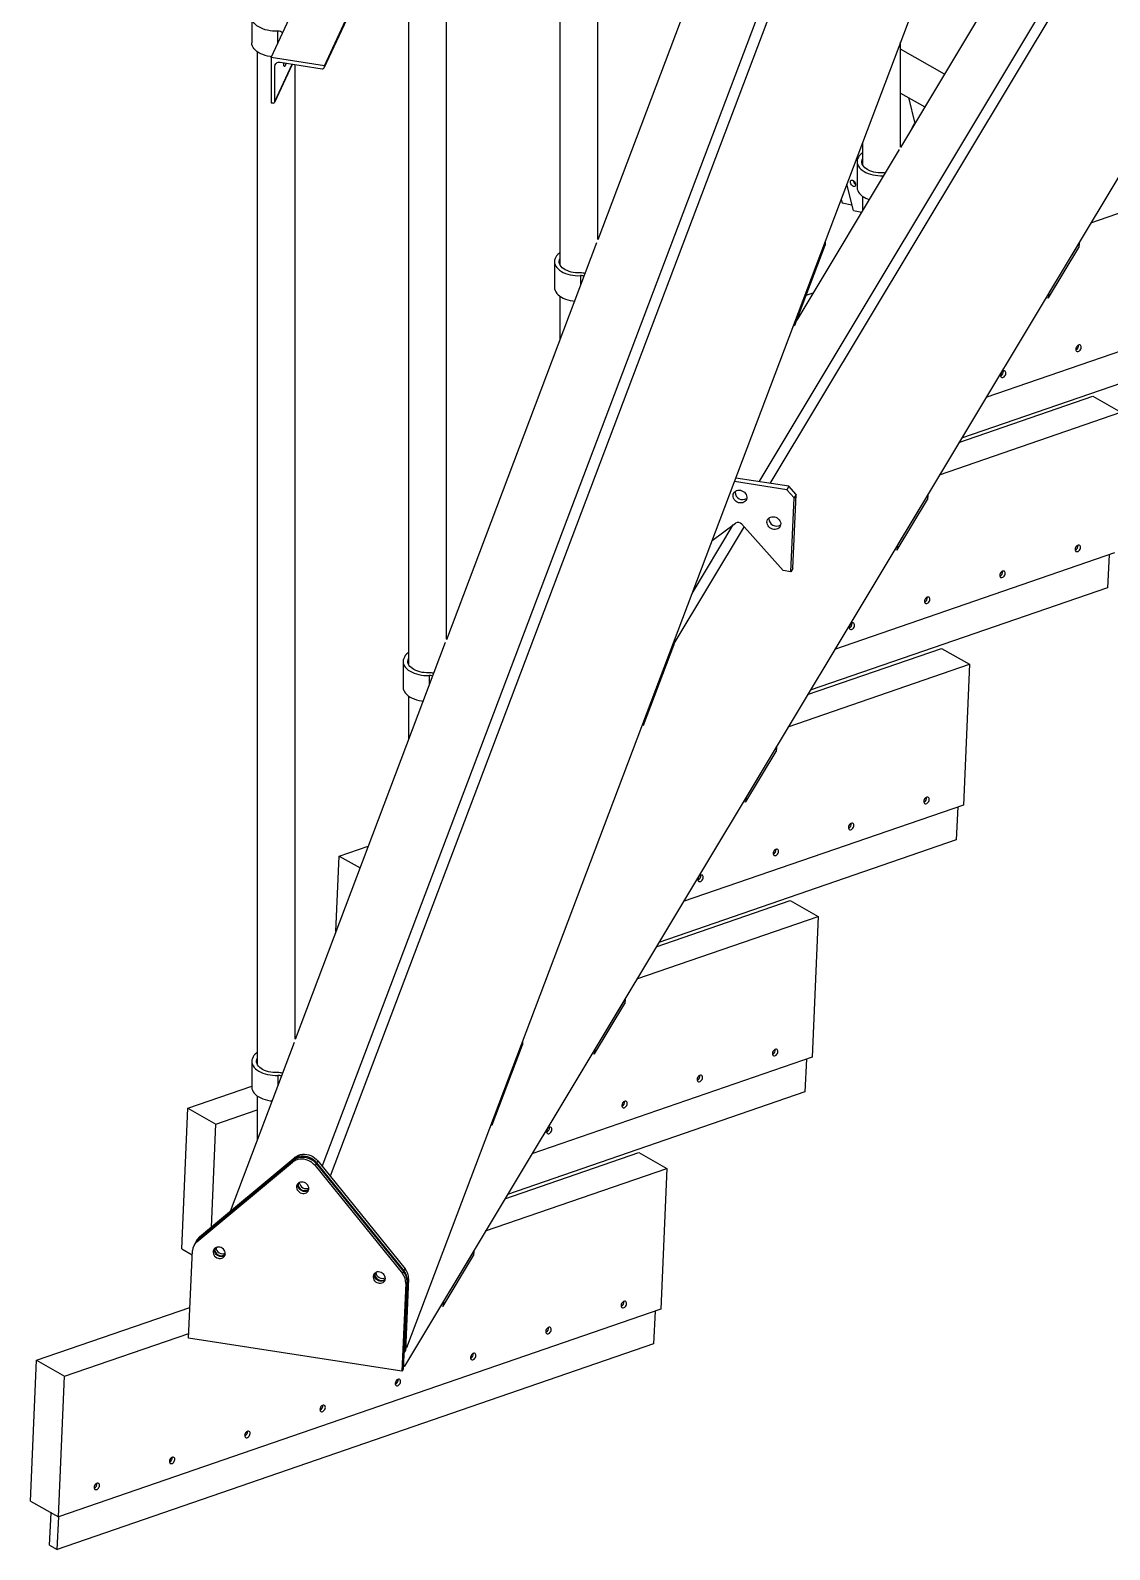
# Model space of a CAD drawing. Header units: millimetres. Extents: x 122 to 2816, y -707 to 556.
# Drawn here: x 236.9 to 282.5, y 126 to 190.2 of the extents above; entities that cross this region are included whole.
import ezdxf

# ---------------------------------------------------------------- set-up
doc = ezdxf.new("R2010")
doc.units = ezdxf.units.MM

msp = doc.modelspace()

# ---------------------------------------------------------------- linework, layer by layer
at = {"color": 7, "linetype": 'Continuous', "lineweight": 25}
for p, q in [((249.348638, 188.597731), (270.485526, 234.136462)), ((249.354525, 188.679327), (270.491413, 234.218058)), ((249.354525, 188.624891), (270.491413, 234.163622)), ((288.607258, 229.067681), (252.826064, 134.502743)), ((260.910758, 181.346349), (260.910758, 213.507938)), ((259.300758, 210.039246), (259.300758, 180.291567)), ((254.517927, 164.450949), (254.517927, 199.734795)), ((267.248143, 198.095216), (260.901684, 181.322369)), ((280.712977, 196.920845), (273.693256, 185.225518)), ((252.907927, 196.266103), (252.907927, 163.388939)), ((289.819813, 195.512165), (252.732826, 133.722753)), ((246.286763, 190.74066), (246.286763, 189.651939)), ((247.100698, 189.027958), (248.069652, 191.115537)), ((273.702329, 185.240635), (273.702329, 189.675936)), ((246.515097, 189.277924), (246.515097, 146.486406)), ((249.354525, 188.679327), (247.100698, 189.027958)), ((247.100698, 189.027958), (247.100698, 187.122696)), ((247.487068, 188.832102), (249.257932, 188.558178)), ((275.556035, 188.329034), (273.702329, 189.386995)), ((247.255798, 187.152288), (247.99875, 188.752953)), ((247.261685, 187.179448), (247.261685, 188.676439)), ((248.125097, 147.555549), (248.125097, 188.73341)), ((249.354525, 188.624891), (249.354525, 188.679327)), ((273.702329, 187.533236), (274.727278, 186.948269)), ((247.100698, 187.122696), (247.165093, 187.112735)), ((274.031098, 187.345598), (274.305137, 186.244954)), ((274.253342, 186.216982), (274.133926, 185.959704)), ((274.285374, 186.212027), (274.253342, 186.216982)), ((273.646884, 185.14826), (269.319422, 177.938418)), ((272.092329, 185.42092), (272.092329, 184.509401)), ((271.863996, 184.633779), (271.863996, 183.545058)), ((281.740772, 182.051941), (289.404337, 184.695312)), ((271.707703, 182.565047), (271.431492, 183.674415)), ((271.705025, 183.803593), (271.700203, 183.83158)), ((272.968055, 184.038647), (272.981039, 184.038917)), ((271.189229, 183.034147), (271.22519, 182.889717)), ((272.092329, 183.171043), (272.092329, 182.558267)), ((271.22519, 182.889717), (271.646603, 182.81045)), ((271.707703, 182.565047), (272.056967, 182.499352)), ((260.855313, 181.199816), (254.508853, 164.426968)), ((269.23703, 177.720667), (270.515892, 181.100528)), ((270.508509, 181.235092), (270.515892, 181.100528)), ((279.963843, 179.057931), (281.242705, 181.1886)), ((281.242705, 181.1886), (281.224291, 181.191449)), ((281.242705, 181.1886), (281.234786, 181.010153)), ((279.955924, 178.879484), (281.234786, 181.010153)), ((259.075306, 180.409553), (259.075306, 179.320832)), ((259.300758, 178.948894), (259.300758, 177.091333)), ((269.715053, 178.984016), (270.007566, 179.084912)), ((289.140366, 178.74707), (277.307335, 174.665537)), ((279.846749, 178.896371), (279.955924, 178.879484)), ((279.945429, 179.060779), (279.963843, 179.057931)), ((279.963843, 179.057931), (279.955924, 178.879484)), ((269.229647, 177.855231), (269.23703, 177.720667)), ((269.192829, 177.727505), (269.161685, 177.675617)), ((269.177985, 177.718695), (269.190036, 177.722852)), ((269.181955, 177.729187), (269.23703, 177.720667)), ((288.839692, 177.27725), (276.273297, 172.94276)), ((276.163994, 172.760654), (281.828381, 174.714454)), ((281.828381, 174.714454), (283.010029, 174.041965)), ((275.346464, 171.398594), (283.010029, 174.041965)), ((268.893316, 170.769084), (266.678068, 171.111747)), ((268.978573, 170.911128), (266.733556, 171.258396)), ((268.978573, 170.911128), (268.893316, 170.769084)), ((269.28735, 170.563912), (268.978573, 170.911128)), ((266.707665, 170.663494), (266.710959, 170.694013)), ((269.202093, 170.421867), (268.893316, 170.769084)), ((269.063508, 167.29904), (269.202093, 170.421867)), ((269.148765, 167.441085), (269.28735, 170.563912)), ((269.28735, 170.563912), (269.202093, 170.421867)), ((273.561616, 168.226137), (274.840477, 170.356806)), ((273.569535, 168.404584), (274.848397, 170.535254)), ((274.848397, 170.535254), (274.829983, 170.538102)), ((274.848397, 170.535254), (274.840477, 170.356806)), ((268.13984, 169.543598), (268.143134, 169.574117)), ((265.735667, 168.621106), (266.724726, 169.351768)), ((266.997931, 169.309508), (268.741533, 167.348845)), ((273.452441, 168.243024), (273.561616, 168.226137)), ((273.551121, 168.407432), (273.569535, 168.404584)), ((273.569535, 168.404584), (273.561616, 168.226137)), ((282.746058, 168.093723), (270.913027, 164.01219)), ((282.506952, 168.011249), (282.445384, 166.623903)), ((269.063508, 167.29904), (268.741533, 167.348845)), ((269.148765, 167.441085), (269.063508, 167.29904)), ((282.445384, 166.623903), (269.878989, 162.289413)), ((254.462482, 164.304415), (248.116023, 147.531568)), ((262.842722, 160.821361), (264.121584, 164.201223)), ((264.1142, 164.335787), (264.121584, 164.201223)), ((269.769686, 162.107307), (275.434073, 164.061107)), ((275.434073, 164.061107), (276.61572, 163.388618)), ((252.680998, 163.510248), (252.680998, 162.421526)), ((268.952156, 160.745247), (276.61572, 163.388618)), ((276.61572, 163.388618), (276.35175, 157.440376)), ((252.907927, 162.048521), (252.907927, 160.195933)), ((262.787646, 160.829881), (262.842722, 160.821361)), ((262.835339, 160.955925), (262.842722, 160.821361)), ((267.175227, 157.751237), (268.454088, 159.881907)), ((268.454088, 159.881907), (268.435675, 159.884755)), ((268.454088, 159.881907), (268.446169, 159.703459)), ((267.167308, 157.57279), (268.446169, 159.703459)), ((276.35175, 157.440376), (264.518719, 153.358843)), ((267.058133, 157.589678), (267.167308, 157.57279)), ((267.156813, 157.754086), (267.175227, 157.751237)), ((267.175227, 157.751237), (267.167308, 157.57279)), ((276.112644, 157.357902), (276.051076, 155.970556)), ((249.982449, 155.282153), (251.208708, 155.705123)), ((276.051076, 155.970556), (263.48468, 151.636066)), ((249.840782, 152.089877), (249.982449, 155.282153)), ((249.982449, 155.282153), (250.859749, 154.782871)), ((263.375378, 151.45396), (269.039765, 153.407761)), ((269.039765, 153.407761), (270.221412, 152.735271)), ((262.557848, 150.0919), (270.221412, 152.735271)), ((270.221412, 152.735271), (269.957441, 146.787029)), ((260.773, 146.919443), (262.051861, 149.050113)), ((260.780919, 147.09789), (262.05978, 149.22856)), ((262.05978, 149.22856), (262.041367, 149.231408)), ((262.05978, 149.22856), (262.051861, 149.050113)), ((248.069652, 147.409015), (245.364817, 140.260497)), ((256.448414, 143.922056), (257.727276, 147.301917)), ((257.719892, 147.436481), (257.727276, 147.301917)), ((260.762505, 147.100739), (260.780919, 147.09789)), ((260.780919, 147.09789), (260.773, 146.919443)), ((246.28669, 146.610942), (246.28669, 145.522221)), ((269.957441, 146.787029), (258.124411, 142.705496)), ((260.663825, 146.936331), (260.773, 146.919443)), ((269.718336, 146.704555), (269.656768, 145.317209)), ((243.588141, 144.628806), (246.28669, 145.559609)), ((246.515097, 145.148153), (246.515097, 143.300533)), ((269.656768, 145.317209), (257.090372, 140.982719)), ((243.32417, 138.680564), (243.588141, 144.628806)), ((243.588141, 144.628806), (244.769788, 143.956317)), ((244.769788, 143.956317), (246.515097, 144.558321)), ((244.576629, 139.603727), (244.769788, 143.956317)), ((256.393338, 143.930575), (256.448414, 143.922056)), ((256.441031, 144.05662), (256.448414, 143.922056)), ((244.077234, 139.187598), (248.116839, 142.553661)), ((248.065684, 142.468434), (248.116839, 142.553661)), ((256.98107, 140.800613), (262.645456, 142.754414)), ((262.645456, 142.754414), (263.827104, 142.081924)), ((243.962153, 138.982884), (248.001758, 142.348947)), ((244.013307, 139.068111), (248.052912, 142.434174)), ((244.026079, 139.102371), (248.065684, 142.468434)), ((248.001758, 142.348947), (248.052912, 142.434174)), ((249.010009, 142.286127), (248.958855, 142.2009)), ((248.958855, 142.2009), (252.646656, 137.639533)), ((249.010009, 142.286127), (252.697811, 137.724759)), ((249.073936, 142.405614), (249.022781, 142.320387)), ((249.022781, 142.320387), (252.710583, 137.759019)), ((249.073936, 142.405614), (252.761737, 137.844246)), ((256.16354, 139.438553), (263.827104, 142.081924)), ((263.827104, 142.081924), (263.563133, 136.133682)), ((243.902585, 138.93916), (243.851431, 138.853933)), ((243.966512, 139.058647), (243.915357, 138.97342)), ((244.013307, 139.068111), (243.962153, 138.982884)), ((244.077234, 139.187598), (244.026079, 139.102371)), ((244.790197, 138.741853), (244.773191, 138.696909)), ((243.32417, 138.680564), (243.770916, 138.426316)), ((243.615, 134.912946), (243.779087, 138.610454)), ((254.378691, 136.266096), (255.657553, 138.396766)), ((254.386611, 136.444544), (255.665472, 138.575213)), ((255.665472, 138.575213), (255.647058, 138.578061)), ((255.665472, 138.575213), (255.657553, 138.396766)), ((252.646656, 137.639533), (252.697811, 137.724759)), ((252.710583, 137.759019), (252.761737, 137.844246)), ((252.909476, 137.420646), (252.774425, 134.377444)), ((252.909476, 137.420646), (252.858322, 137.335419)), ((252.794395, 137.215932), (252.630307, 133.518424)), ((252.84555, 137.301159), (252.681462, 133.603651)), ((252.858322, 137.335419), (252.723271, 134.292218)), ((252.84555, 137.301159), (252.794395, 137.215932)), ((237.193833, 133.975459), (243.672567, 136.21015)), ((263.563133, 136.133682), (238.111509, 127.354728)), ((254.269517, 136.282984), (254.378691, 136.266096)), ((254.368197, 136.447392), (254.386611, 136.444544)), ((254.386611, 136.444544), (254.378691, 136.266096)), ((263.324027, 136.051208), (263.26246, 134.663862)), ((238.37548, 133.30297), (243.62389, 135.113289)), ((252.630307, 133.518424), (243.615, 134.912946)), ((263.26246, 134.663862), (238.065352, 125.972698)), ((252.723271, 134.292218), (252.712554, 134.304269)), ((252.723271, 134.292218), (252.774425, 134.377444)), ((252.778332, 134.465473), (252.826064, 134.502743)), ((252.826064, 134.502743), (252.782268, 134.554171)), ((236.929862, 128.027217), (237.193833, 133.975459)), ((237.193833, 133.975459), (238.37548, 133.30297)), ((252.681462, 133.603651), (252.630307, 133.518424)), ((252.732826, 133.722753), (252.685185, 133.687559)), ((252.688937, 133.772105), (252.732826, 133.722753)), ((238.111509, 127.354728), (238.37548, 133.30297)), ((236.929862, 128.027217), (238.111509, 127.354728)), ((237.743085, 126.156104), (237.804043, 127.529711)), ((238.065352, 125.972698), (238.12692, 127.360043)), ((237.743085, 126.156104), (238.065352, 125.972698))]:
    msp.add_line(p, q, dxfattribs=at)
at = {"color": 8, "linetype": 'Continuous', "lineweight": 25}
for p, q in [((249.265597, 142.168551), (282.201007, 229.212459)), ((282.671985, 229.183347), (249.593928, 141.762445)), ((267.724359, 171.105135), (285.216047, 200.247462)), ((285.671389, 200.177028), (268.1797, 171.034701)), ((247.390823, 189.653022), (247.390823, 190.145528)), ((247.261685, 188.676439), (247.314957, 188.791211)), ((247.261685, 187.179448), (247.992481, 188.753923)), ((271.732382, 183.803324), (271.708996, 183.789668)), ((272.968055, 184.038647), (272.968055, 184.017285)), ((260.179365, 179.814422), (260.179365, 179.413377)), ((267.085266, 169.2113), (264.117945, 164.267543)), ((264.886705, 166.377413), (266.629924, 169.281734)), ((253.785057, 162.915116), (253.785057, 162.514071)), ((247.390749, 146.01581), (247.390749, 145.614766))]:
    msp.add_line(p, q, dxfattribs=at)
at = {"color": 7, "linetype": 'Continuous', "lineweight": 25, "flags": 128}
for points in [[(247.390823, 190.145528), (247.278634, 190.144609), (247.166934, 190.150718), (247.05704, 190.163782), (246.950248, 190.183648), (246.847815, 190.21008), (246.750951, 190.242767), (246.660797, 190.281325), (246.578416, 190.325298), (246.504779, 190.374168), (246.440755, 190.427359), (246.387097, 190.484244), (246.34444, 190.544152), (246.313285, 190.606376), (246.294, 190.670184), (246.286813, 190.734823), (246.291808, 190.79953), (246.308926, 190.863543), (246.337965, 190.926108), (246.378584, 190.986486), (246.430302, 191.043966), (246.492512, 191.09787), (246.515097, 191.114675)], [(247.118746, 189.066842), (247.05704, 189.075061), (246.950248, 189.094926), (246.847815, 189.121359), (246.750951, 189.154046), (246.660797, 189.192604), (246.578416, 189.236577), (246.504779, 189.285447), (246.440755, 189.338638), (246.387097, 189.395523), (246.34444, 189.455431), (246.313285, 189.517655), (246.294, 189.581463), (246.286813, 189.646101), (246.286763, 189.651939)], [(247.261685, 188.676439), (247.266016, 188.712939), (247.278842, 188.746696), (247.299669, 188.776414), (247.327698, 188.80095), (247.361852, 188.819362), (247.400818, 188.830941), (247.443098, 188.835243), (247.487068, 188.832102)], [(247.727282, 188.794945), (247.720787, 188.765568), (247.709046, 188.722843), (247.696301, 188.687713), (247.683351, 188.662383), (247.67101, 188.648446), (247.660055, 188.646777), (247.651173, 188.657482), (247.644922, 188.679887), (247.641695, 188.712584), (247.641695, 188.75352), (247.644922, 188.800122), (247.645689, 188.807566)], [(272.092329, 185.007794), (272.069744, 184.990989), (272.007535, 184.937085), (271.955816, 184.879605), (271.915198, 184.819227), (271.886158, 184.756662), (271.86904, 184.692649), (271.864045, 184.627942), (271.871233, 184.563303), (271.890518, 184.499495), (271.921672, 184.437271), (271.96433, 184.377363), (272.017987, 184.320478), (272.082012, 184.267287), (272.155649, 184.218417), (272.23803, 184.174444), (272.328184, 184.135887), (272.425048, 184.103199), (272.52748, 184.076767), (272.634273, 184.056901), (272.744167, 184.043837), (272.855867, 184.037729), (272.968055, 184.038647)], [(272.954366, 184.153834), (272.855413, 184.153315), (272.757051, 184.159571), (272.660668, 184.172513), (272.567621, 184.191961), (272.479224, 184.217638), (272.396722, 184.249183), (272.32128, 184.286152), (272.25396, 184.328023), (272.195713, 184.374205), (272.14736, 184.424048), (272.109582, 184.476848), (272.082912, 184.53186), (272.067726, 184.58831), (272.064239, 184.645402), (272.0725, 184.702329), (272.092329, 184.758156)], [(271.587849, 183.735171), (271.582448, 183.77256), (271.585682, 183.805377), (271.597291, 183.830965), (271.616333, 183.84725), (271.641266, 183.852912), (271.670071, 183.847494), (271.700413, 183.831434), (271.729834, 183.806034), (271.755951, 183.77335), (271.776648, 183.736031), (271.790248, 183.697101), (271.79565, 183.659712), (271.792415, 183.626895), (271.780807, 183.601307), (271.761764, 183.585022), (271.736831, 183.57936), (271.708027, 183.584778), (271.677685, 183.600838), (271.648264, 183.626238), (271.622147, 183.658922), (271.60145, 183.696241), (271.587849, 183.735171)], [(273.048401, 184.151147), (273.0234, 184.15312), (272.954366, 184.153834)], [(271.863996, 183.545058), (271.864045, 183.539221), (271.871233, 183.474582), (271.890518, 183.410774), (271.921672, 183.34855), (271.96433, 183.288642), (272.017987, 183.231757), (272.082012, 183.178566), (272.155649, 183.129696), (272.23803, 183.085723), (272.328184, 183.047166), (272.375565, 183.030157)], [(259.300758, 180.781492), (259.281054, 180.766764), (259.218845, 180.71286), (259.167126, 180.65538), (259.126508, 180.595001), (259.097468, 180.532437), (259.08035, 180.468424), (259.075356, 180.403716), (259.082543, 180.339078), (259.101828, 180.27527), (259.132983, 180.213045), (259.17564, 180.153138), (259.229297, 180.096253), (259.293322, 180.043062), (259.366959, 179.994192), (259.44934, 179.950219), (259.539494, 179.911661), (259.636358, 179.878973), (259.73879, 179.852541), (259.845583, 179.832676), (259.955477, 179.819612), (260.067177, 179.813503), (260.179365, 179.814422)], [(260.165677, 179.929608), (260.066724, 179.929089), (259.968362, 179.935345), (259.871978, 179.948288), (259.778931, 179.967735), (259.690534, 179.993413), (259.608032, 180.024958), (259.53259, 180.061927), (259.465271, 180.103797), (259.407024, 180.14998), (259.35867, 180.199822), (259.320892, 180.252622), (259.294222, 180.307635), (259.279037, 180.364085), (259.275549, 180.421176), (259.28381, 180.478104), (259.300758, 180.527539)], [(259.075306, 179.320832), (259.075356, 179.314995), (259.082543, 179.250356), (259.101828, 179.186549), (259.132983, 179.124324), (259.17564, 179.064417), (259.229297, 179.007532), (259.293322, 178.954341), (259.366959, 178.905471), (259.44934, 178.861498), (259.539494, 178.82294), (259.636358, 178.790252), (259.73879, 178.76382), (259.845583, 178.743955), (259.922334, 178.734077)], [(281.334262, 176.786682), (281.331296, 176.822788), (281.319291, 176.852768), (281.299221, 176.874193), (281.272711, 176.885329), (281.241908, 176.885272), (281.209309, 176.874028), (281.177554, 176.852507), (281.149216, 176.822452), (281.12659, 176.7863), (281.11151, 176.746978), (281.105197, 176.707671), (281.108163, 176.671566), (281.120168, 176.641586), (281.140238, 176.62016), (281.166749, 176.609025), (281.197551, 176.609081), (281.23015, 176.620326), (281.261906, 176.641847), (281.290244, 176.671901), (281.312869, 176.708054), (281.327949, 176.747376), (281.334262, 176.786682)], [(278.152809, 175.689313), (278.149843, 175.725418), (278.137838, 175.755398), (278.117768, 175.776824), (278.091258, 175.78796), (278.060455, 175.787903), (278.027856, 175.776658), (277.996101, 175.755137), (277.967763, 175.725083), (277.945137, 175.68893), (277.930057, 175.649608), (277.923744, 175.610302), (277.92671, 175.574197), (277.938715, 175.544217), (277.958785, 175.522791), (277.985296, 175.511655), (278.016098, 175.511712), (278.048697, 175.522956), (278.080453, 175.544478), (278.108791, 175.574532), (278.131416, 175.610685), (278.146496, 175.650007), (278.152809, 175.689313)], [(266.622407, 170.521449), (266.63073, 170.574413), (266.650576, 170.623374), (266.681132, 170.666327), (266.721147, 170.701513), (266.768984, 170.727493), (266.822683, 170.743202), (266.880046, 170.747997), (266.938725, 170.741682), (266.996318, 170.724516), (267.050466, 170.697201), (267.098953, 170.660856), (267.139794, 170.616968), (267.171316, 170.567335), (267.192229, 170.513988), (267.201678, 170.459111), (267.199274, 170.404951), (267.185117, 170.353726), (267.159786, 170.307532), (267.124319, 170.268261), (267.080166, 170.237521), (267.029137, 170.216569), (266.973319, 170.206264), (266.914999, 170.207028), (266.856563, 170.218829), (266.800404, 170.241184), (266.748822, 170.273178), (266.703928, 170.313501), (266.66756, 170.360503), (266.641207, 170.412259), (266.625948, 170.46665), (266.622407, 170.521449)], [(268.054582, 169.401554), (268.062905, 169.454518), (268.082751, 169.503479), (268.113307, 169.546431), (268.153323, 169.581618), (268.201159, 169.607597), (268.254858, 169.623306), (268.312222, 169.628102), (268.370901, 169.621787), (268.428493, 169.604621), (268.482641, 169.577306), (268.531128, 169.54096), (268.571969, 169.497073), (268.603491, 169.447439), (268.624405, 169.394092), (268.633853, 169.339216), (268.631449, 169.285056), (268.617292, 169.233831), (268.591962, 169.187637), (268.556494, 169.148366), (268.512342, 169.117625), (268.461312, 169.096673), (268.405494, 169.086368), (268.347174, 169.087132), (268.288738, 169.098933), (268.23258, 169.121288), (268.180997, 169.153283), (268.136103, 169.193606), (268.099735, 169.240608), (268.073382, 169.292363), (268.058123, 169.346754), (268.054582, 169.401554)], [(281.30286, 168.328074), (281.299894, 168.364179), (281.287889, 168.394159), (281.267819, 168.415585), (281.241309, 168.426721), (281.210506, 168.426664), (281.177907, 168.415419), (281.146152, 168.393898), (281.117813, 168.363844), (281.095188, 168.327691), (281.080108, 168.288369), (281.073795, 168.249063), (281.076761, 168.212958), (281.088766, 168.182978), (281.108836, 168.161552), (281.135346, 168.150416), (281.166149, 168.150473), (281.198748, 168.161717), (281.230503, 168.183239), (281.258842, 168.213293), (281.281467, 168.249446), (281.296547, 168.288768), (281.30286, 168.328074)], [(278.121407, 167.230704), (278.118441, 167.26681), (278.106436, 167.29679), (278.086366, 167.318216), (278.059856, 167.329351), (278.029053, 167.329295), (277.996454, 167.31805), (277.964699, 167.296529), (277.936361, 167.266475), (277.913735, 167.230322), (277.898655, 167.191), (277.892342, 167.151694), (277.895308, 167.115588), (277.907313, 167.085608), (277.927383, 167.064183), (277.953893, 167.053047), (277.984696, 167.053104), (278.017295, 167.064348), (278.04905, 167.085869), (278.077389, 167.115924), (278.100014, 167.152076), (278.115094, 167.191398), (278.121407, 167.230704)], [(274.939954, 166.133335), (274.936988, 166.169441), (274.924983, 166.199421), (274.904913, 166.220846), (274.878403, 166.231982), (274.8476, 166.231925), (274.815001, 166.220681), (274.783246, 166.19916), (274.754908, 166.169106), (274.732282, 166.132953), (274.717202, 166.093631), (274.710889, 166.054325), (274.713855, 166.018219), (274.72586, 165.988239), (274.74593, 165.966813), (274.772441, 165.955678), (274.803243, 165.955734), (274.835842, 165.966979), (274.867597, 165.9885), (274.895936, 166.018554), (274.918561, 166.054707), (274.933641, 166.094029), (274.939954, 166.133335)], [(271.758501, 165.035966), (271.755535, 165.072071), (271.74353, 165.102051), (271.72346, 165.123477), (271.69695, 165.134613), (271.666147, 165.134556), (271.633548, 165.123312), (271.601793, 165.101791), (271.573455, 165.071736), (271.550829, 165.035584), (271.535749, 164.996261), (271.529436, 164.956955), (271.532402, 164.92085), (271.544407, 164.89087), (271.564477, 164.869444), (271.590988, 164.858309), (271.62179, 164.858365), (271.654389, 164.86961), (271.686144, 164.891131), (271.714483, 164.921185), (271.737108, 164.957338), (271.752188, 164.99666), (271.758501, 165.035966)], [(252.907927, 163.883253), (252.886746, 163.867458), (252.824537, 163.813554), (252.772818, 163.756074), (252.7322, 163.695696), (252.70316, 163.633131), (252.686042, 163.569118), (252.681048, 163.50441), (252.688235, 163.439772), (252.70752, 163.375964), (252.738674, 163.31374), (252.781332, 163.253832), (252.834989, 163.196947), (252.899014, 163.143756), (252.972651, 163.094886), (253.055032, 163.050913), (253.145186, 163.012355), (253.24205, 162.979668), (253.344482, 162.953235), (253.451275, 162.93337), (253.561169, 162.920306), (253.672869, 162.914197), (253.785057, 162.915116)], [(253.771368, 163.030303), (253.672415, 163.029783), (253.574054, 163.036039), (253.47767, 163.048982), (253.384623, 163.068429), (253.296226, 163.094107), (253.213724, 163.125652), (253.138282, 163.162621), (253.070962, 163.204492), (253.012715, 163.250674), (252.964362, 163.300516), (252.926584, 163.353316), (252.899914, 163.408329), (252.884728, 163.464779), (252.881241, 163.52187), (252.889502, 163.578798), (252.907927, 163.631556)], [(252.680998, 162.421526), (252.681048, 162.415689), (252.688235, 162.351051), (252.70752, 162.287243), (252.738674, 162.225018), (252.781332, 162.165111), (252.834989, 162.108226), (252.899014, 162.055035), (252.972651, 162.006165), (253.055032, 161.962192), (253.145186, 161.923634), (253.24205, 161.890947), (253.344482, 161.864514), (253.451275, 161.844649), (253.528026, 161.834771)], [(274.908552, 157.674727), (274.905586, 157.710832), (274.893581, 157.740812), (274.873511, 157.762238), (274.847, 157.773374), (274.816198, 157.773317), (274.783599, 157.762073), (274.751844, 157.740551), (274.723505, 157.710497), (274.70088, 157.674345), (274.6858, 157.635022), (274.679487, 157.595716), (274.682453, 157.559611), (274.694458, 157.529631), (274.714528, 157.508205), (274.741038, 157.497069), (274.771841, 157.497126), (274.80444, 157.508371), (274.836195, 157.529892), (274.864533, 157.559946), (274.887159, 157.596099), (274.902239, 157.635421), (274.908552, 157.674727)], [(271.727099, 156.577358), (271.724133, 156.613463), (271.712128, 156.643443), (271.692058, 156.664869), (271.665547, 156.676004), (271.634745, 156.675948), (271.602146, 156.664703), (271.570391, 156.643182), (271.542052, 156.613128), (271.519427, 156.576975), (271.504347, 156.537653), (271.498034, 156.498347), (271.501, 156.462241), (271.513005, 156.432261), (271.533075, 156.410836), (271.559585, 156.3997), (271.590388, 156.399757), (271.622987, 156.411001), (271.654742, 156.432522), (271.68308, 156.462577), (271.705706, 156.498729), (271.720786, 156.538052), (271.727099, 156.577358)], [(268.545646, 155.479988), (268.54268, 155.516094), (268.530675, 155.546074), (268.510605, 155.5675), (268.484094, 155.578635), (268.453292, 155.578578), (268.420693, 155.567334), (268.388938, 155.545813), (268.360599, 155.515759), (268.337974, 155.479606), (268.322894, 155.440284), (268.316581, 155.400978), (268.319547, 155.364872), (268.331552, 155.334892), (268.351622, 155.313466), (268.378132, 155.302331), (268.408935, 155.302388), (268.441534, 155.313632), (268.473289, 155.335153), (268.501627, 155.365207), (268.524253, 155.40136), (268.539333, 155.440682), (268.545646, 155.479988)], [(265.364193, 154.382619), (265.361227, 154.418725), (265.349222, 154.448705), (265.329152, 154.47013), (265.302641, 154.481266), (265.271839, 154.481209), (265.23924, 154.469965), (265.207485, 154.448444), (265.179146, 154.418389), (265.156521, 154.382237), (265.141441, 154.342914), (265.135128, 154.303608), (265.138094, 154.267503), (265.150099, 154.237523), (265.170169, 154.216097), (265.196679, 154.204962), (265.227482, 154.205018), (265.260081, 154.216263), (265.291836, 154.237784), (265.320174, 154.267838), (265.3428, 154.303991), (265.35788, 154.343313), (265.364193, 154.382619)], [(268.514244, 147.02138), (268.511277, 147.057486), (268.499273, 147.087466), (268.479203, 147.108891), (268.452692, 147.120027), (268.42189, 147.11997), (268.38929, 147.108726), (268.357535, 147.087205), (268.329197, 147.05715), (268.306572, 147.020998), (268.291492, 146.981675), (268.285179, 146.942369), (268.288145, 146.906264), (268.300149, 146.876284), (268.32022, 146.854858), (268.34673, 146.843723), (268.377533, 146.843779), (268.410132, 146.855024), (268.441887, 146.876545), (268.470225, 146.906599), (268.492851, 146.942752), (268.507931, 146.982074), (268.514244, 147.02138)], [(246.515097, 146.985009), (246.492438, 146.968152), (246.430229, 146.914248), (246.37851, 146.856768), (246.337892, 146.79639), (246.308852, 146.733825), (246.291734, 146.669812), (246.286739, 146.605104), (246.293927, 146.540466), (246.313211, 146.476658), (246.344366, 146.414434), (246.387024, 146.354526), (246.440681, 146.297641), (246.504706, 146.24445), (246.578343, 146.19558), (246.660724, 146.151607), (246.750878, 146.113049), (246.847742, 146.080362), (246.950174, 146.05393), (247.056967, 146.034064), (247.166861, 146.021), (247.278561, 146.014891), (247.390749, 146.01581)], [(247.37706, 146.130997), (247.278107, 146.130478), (247.179745, 146.136733), (247.083362, 146.149676), (246.990315, 146.169123), (246.901918, 146.194801), (246.819416, 146.226346), (246.743974, 146.263315), (246.676654, 146.305186), (246.618407, 146.351368), (246.570054, 146.40121), (246.532276, 146.45401), (246.505606, 146.509023), (246.49042, 146.565473), (246.486933, 146.622565), (246.495194, 146.679492), (246.515085, 146.735453), (246.515097, 146.735478)], [(265.332791, 145.924011), (265.329825, 145.960116), (265.31782, 145.990096), (265.29775, 146.011522), (265.271239, 146.022657), (265.240437, 146.022601), (265.207837, 146.011356), (265.176082, 145.989835), (265.147744, 145.959781), (265.125119, 145.923628), (265.110039, 145.884306), (265.103726, 145.845), (265.106692, 145.808895), (265.118696, 145.778915), (265.138767, 145.757489), (265.165277, 145.746353), (265.19608, 145.74641), (265.228679, 145.757654), (265.260434, 145.779175), (265.288772, 145.80923), (265.311398, 145.845382), (265.326478, 145.884705), (265.332791, 145.924011)], [(246.28669, 145.522221), (246.286739, 145.516383), (246.293927, 145.451745), (246.313211, 145.387937), (246.344366, 145.325713), (246.387024, 145.265805), (246.440681, 145.20892), (246.504706, 145.155729), (246.578343, 145.106859), (246.660724, 145.062886), (246.750878, 145.024328), (246.847742, 144.991641), (246.950174, 144.965208), (247.056967, 144.945343), (247.133718, 144.935466)], [(262.151338, 144.826641), (262.148372, 144.862747), (262.136367, 144.892727), (262.116297, 144.914153), (262.089786, 144.925288), (262.058984, 144.925231), (262.026385, 144.913987), (261.994629, 144.892466), (261.966291, 144.862412), (261.943666, 144.826259), (261.928586, 144.786937), (261.922273, 144.747631), (261.925239, 144.711525), (261.937244, 144.681545), (261.957314, 144.66012), (261.983824, 144.648984), (262.014627, 144.649041), (262.047226, 144.660285), (262.078981, 144.681806), (262.107319, 144.71186), (262.129945, 144.748013), (262.145025, 144.787335), (262.151338, 144.826641)], [(258.969885, 143.729272), (258.966919, 143.765378), (258.954914, 143.795358), (258.934844, 143.816783), (258.908333, 143.827919), (258.877531, 143.827862), (258.844932, 143.816618), (258.813176, 143.795097), (258.784838, 143.765042), (258.762213, 143.72889), (258.747133, 143.689568), (258.74082, 143.650262), (258.743786, 143.614156), (258.755791, 143.584176), (258.775861, 143.56275), (258.802371, 143.551615), (258.833174, 143.551671), (258.865773, 143.562916), (258.897528, 143.584437), (258.925866, 143.614491), (258.948492, 143.650644), (258.963572, 143.689966), (258.969885, 143.729272)], [(248.052912, 142.434174), (248.120095, 142.481824), (248.194942, 142.51936), (248.275994, 142.546049), (248.361675, 142.561373), (248.450317, 142.565034), (248.540195, 142.55696), (248.629558, 142.537308), (248.716669, 142.506461), (248.799831, 142.46502), (248.877425, 142.41379), (248.947942, 142.35377), (249.010009, 142.286127)], [(249.022781, 142.320387), (248.960714, 142.38803), (248.890197, 142.44805), (248.812603, 142.49928), (248.729441, 142.540721), (248.64233, 142.571568), (248.552967, 142.59122), (248.463089, 142.599294), (248.374447, 142.595633), (248.288766, 142.580309), (248.207714, 142.55362), (248.132867, 142.516085), (248.065684, 142.468434)], [(248.116839, 142.553661), (248.184022, 142.601311), (248.258868, 142.638846), (248.339921, 142.665536), (248.425602, 142.68086), (248.514244, 142.684521), (248.604121, 142.676446), (248.693485, 142.656795), (248.780595, 142.625948), (248.863757, 142.584507), (248.941352, 142.533277), (249.011869, 142.473257), (249.073936, 142.405614)], [(248.958855, 142.2009), (248.896788, 142.268543), (248.826271, 142.328564), (248.748676, 142.379793), (248.665514, 142.421235), (248.578404, 142.452081), (248.48904, 142.471733), (248.399163, 142.479807), (248.310521, 142.476146), (248.22484, 142.460822), (248.143787, 142.434133), (248.068941, 142.396598), (248.001758, 142.348947)], [(248.693039, 141.224509), (248.689287, 141.276588), (248.673666, 141.328095), (248.646907, 141.376622), (248.61026, 141.419899), (248.565441, 141.455903), (248.514543, 141.48295), (248.459947, 141.499776), (248.404207, 141.505593), (248.349928, 141.500131), (248.299648, 141.483644), (248.255718, 141.456902), (248.220193, 141.421158), (248.194734, 141.378081), (248.18053, 141.329687), (248.178247, 141.278237), (248.187991, 141.226139), (248.209306, 141.175827), (248.241196, 141.129654), (248.282169, 141.08978), (248.33031, 141.058069), (248.383367, 141.036003), (248.438861, 141.024614), (248.494195, 141.024436), (248.546783, 141.035475), (248.594165, 141.057217), (248.634127, 141.088644), (248.664799, 141.128287), (248.684747, 141.174292), (248.693039, 141.224509)], [(248.229033, 141.389422), (248.237325, 141.439639), (248.237729, 141.440998)], [(248.684343, 141.172933), (248.666354, 141.157029), (248.622425, 141.130287), (248.572145, 141.1138), (248.517866, 141.108338), (248.462125, 141.114155), (248.407529, 141.130981), (248.356632, 141.158028), (248.311812, 141.194032), (248.275166, 141.237309), (248.248406, 141.285836), (248.232785, 141.337343), (248.229033, 141.389422)], [(245.167115, 138.475921), (245.163363, 138.528001), (245.147742, 138.579508), (245.120982, 138.628034), (245.084336, 138.671311), (245.039516, 138.707315), (244.988619, 138.734363), (244.934023, 138.751188), (244.878282, 138.757006), (244.824003, 138.751543), (244.773723, 138.735056), (244.729794, 138.708315), (244.694269, 138.67257), (244.668809, 138.629494), (244.654606, 138.581099), (244.652323, 138.52965), (244.662066, 138.477551), (244.683381, 138.427239), (244.715271, 138.381067), (244.756244, 138.341192), (244.804385, 138.309481), (244.857443, 138.287415), (244.912936, 138.276027), (244.968271, 138.275848), (245.020858, 138.286888), (245.068241, 138.30863), (245.108202, 138.340057), (245.138874, 138.3797), (245.158823, 138.425705), (245.167115, 138.475921)], [(244.703109, 138.640835), (244.711401, 138.691051), (244.711805, 138.69241)], [(245.158419, 138.424346), (245.14043, 138.408441), (245.0965, 138.3817), (245.04622, 138.365213), (244.991941, 138.35975), (244.936201, 138.365568), (244.881605, 138.382394), (244.830707, 138.409441), (244.785888, 138.445445), (244.749241, 138.488722), (244.722482, 138.537248), (244.706861, 138.588756), (244.703109, 138.640835)], [(251.928596, 137.43003), (251.924843, 137.482109), (251.909222, 137.533616), (251.882463, 137.582143), (251.845817, 137.62542), (251.800997, 137.661424), (251.750099, 137.688471), (251.695504, 137.705297), (251.639763, 137.711115), (251.585484, 137.705652), (251.535204, 137.689165), (251.491275, 137.662424), (251.45575, 137.626679), (251.43029, 137.583602), (251.416087, 137.535208), (251.413803, 137.483758), (251.423547, 137.43166), (251.444862, 137.381348), (251.476752, 137.335175), (251.517725, 137.295301), (251.565866, 137.26359), (251.618924, 137.241524), (251.674417, 137.230135), (251.729751, 137.229957), (251.782339, 137.240996), (251.829722, 137.262738), (251.869683, 137.294165), (251.900355, 137.333808), (251.920304, 137.379813), (251.928596, 137.43003)], [(251.46459, 137.594944), (251.472882, 137.64516), (251.473286, 137.646519)], [(251.9199, 137.378454), (251.901911, 137.36255), (251.857981, 137.335809), (251.807701, 137.319321), (251.753422, 137.313859), (251.697681, 137.319676), (251.643086, 137.336502), (251.592188, 137.363549), (251.547368, 137.399553), (251.510722, 137.44283), (251.483963, 137.491357), (251.468342, 137.542864), (251.46459, 137.594944)], [(262.119935, 136.368033), (262.116969, 136.404139), (262.104965, 136.434119), (262.084894, 136.455544), (262.058384, 136.46668), (262.027582, 136.466623), (261.994982, 136.455379), (261.963227, 136.433858), (261.934889, 136.403803), (261.912263, 136.367651), (261.897183, 136.328329), (261.890871, 136.289022), (261.893837, 136.252917), (261.905841, 136.222937), (261.925912, 136.201511), (261.952422, 136.190376), (261.983225, 136.190432), (262.015824, 136.201677), (262.047579, 136.223198), (262.075917, 136.253252), (262.098543, 136.289405), (262.113623, 136.328727), (262.119935, 136.368033)], [(258.938482, 135.270664), (258.935516, 135.306769), (258.923512, 135.336749), (258.903441, 135.358175), (258.876931, 135.369311), (258.846129, 135.369254), (258.813529, 135.35801), (258.781774, 135.336488), (258.753436, 135.306434), (258.73081, 135.270281), (258.71573, 135.230959), (258.709418, 135.191653), (258.712384, 135.155548), (258.724388, 135.125568), (258.744459, 135.104142), (258.770969, 135.093006), (258.801772, 135.093063), (258.834371, 135.104308), (258.866126, 135.125829), (258.894464, 135.155883), (258.91709, 135.192036), (258.93217, 135.231358), (258.938482, 135.270664)], [(255.757029, 134.173295), (255.754063, 134.2094), (255.742059, 134.23938), (255.721988, 134.260806), (255.695478, 134.271941), (255.664676, 134.271885), (255.632076, 134.26064), (255.600321, 134.239119), (255.571983, 134.209065), (255.549357, 134.172912), (255.534277, 134.13359), (255.527965, 134.094284), (255.530931, 134.058178), (255.542935, 134.028198), (255.563006, 134.006773), (255.589516, 133.995637), (255.620319, 133.995694), (255.652918, 134.006938), (255.684673, 134.028459), (255.713011, 134.058514), (255.735637, 134.094666), (255.750717, 134.133988), (255.757029, 134.173295)], [(252.575576, 133.075925), (252.57261, 133.112031), (252.560606, 133.142011), (252.540535, 133.163436), (252.514025, 133.174572), (252.483223, 133.174515), (252.450623, 133.163271), (252.418868, 133.14175), (252.39053, 133.111696), (252.367904, 133.075543), (252.352824, 133.036221), (252.346512, 132.996915), (252.349478, 132.960809), (252.361482, 132.930829), (252.381553, 132.909403), (252.408063, 132.898268), (252.438866, 132.898325), (252.471465, 132.909569), (252.50322, 132.93109), (252.531558, 132.961144), (252.554184, 132.997297), (252.569264, 133.036619), (252.575576, 133.075925)], [(249.394123, 131.978556), (249.391157, 132.014662), (249.379153, 132.044642), (249.359083, 132.066067), (249.332572, 132.077203), (249.30177, 132.077146), (249.26917, 132.065902), (249.237415, 132.044381), (249.209077, 132.014326), (249.186451, 131.978174), (249.171372, 131.938851), (249.165059, 131.899545), (249.168025, 131.86344), (249.180029, 131.83346), (249.2001, 131.812034), (249.22661, 131.800899), (249.257413, 131.800955), (249.290012, 131.8122), (249.321767, 131.833721), (249.350105, 131.863775), (249.372731, 131.899928), (249.387811, 131.93925), (249.394123, 131.978556)], [(246.21267, 130.881187), (246.209704, 130.917292), (246.1977, 130.947272), (246.17763, 130.968698), (246.151119, 130.979833), (246.120317, 130.979777), (246.087717, 130.968532), (246.055962, 130.947011), (246.027624, 130.916957), (246.004998, 130.880804), (245.989919, 130.841482), (245.983606, 130.802176), (245.986572, 130.766071), (245.998576, 130.736091), (246.018647, 130.714665), (246.045157, 130.703529), (246.07596, 130.703586), (246.108559, 130.71483), (246.140314, 130.736351), (246.168652, 130.766406), (246.191278, 130.802558), (246.206358, 130.841881), (246.21267, 130.881187)], [(243.031217, 129.783817), (243.028251, 129.819923), (243.016247, 129.849903), (242.996177, 129.871329), (242.969666, 129.882464), (242.938864, 129.882407), (242.906264, 129.871163), (242.874509, 129.849642), (242.846171, 129.819588), (242.823546, 129.783435), (242.808466, 129.744113), (242.802153, 129.704807), (242.805119, 129.668701), (242.817123, 129.638721), (242.837194, 129.617296), (242.863704, 129.60616), (242.894507, 129.606217), (242.927106, 129.617461), (242.958861, 129.638982), (242.987199, 129.669036), (243.009825, 129.705189), (243.024905, 129.744511), (243.031217, 129.783817)], [(239.849764, 128.686448), (239.846798, 128.722554), (239.834794, 128.752534), (239.814724, 128.773959), (239.788213, 128.785095), (239.757411, 128.785038), (239.724811, 128.773794), (239.693056, 128.752273), (239.664718, 128.722218), (239.642093, 128.686066), (239.627013, 128.646744), (239.6207, 128.607438), (239.623666, 128.571332), (239.63567, 128.541352), (239.655741, 128.519926), (239.682251, 128.508791), (239.713054, 128.508847), (239.745653, 128.520092), (239.777408, 128.541613), (239.805746, 128.571667), (239.828372, 128.60782), (239.843452, 128.647142), (239.849764, 128.686448)]]:
    msp.add_lwpolyline(points, dxfattribs=at)
at = {"color": 7, "linetype": 'Continuous', "lineweight": 25}
for centre, radius, start, end in [((247.420813, 189.915282), 0.232191, 44.10100453, 97.42115849), ((249.278855, 188.631169), 0.07593, 254.00516889, 355.25751762), ((247.186015, 187.185725), 0.07593, 254.00516889, 355.25751762), ((271.933685, 183.859315), 0.235352, 193.69531135, 233.91605952), ((260.194106, 179.270067), 0.660154, 74.88174748, 92.46817557), ((260.196962, 179.516191), 0.29875, 65.44996328, 93.37670732), ((281.032704, 176.853615), 0.193758, 292.69689355, 8.0137024), ((277.851251, 175.756246), 0.193758, 292.69689354, 8.0137024), ((267.023817, 170.664684), 0.316154, 180.21569586, 303.57702042), ((268.455992, 169.544789), 0.316154, 180.21569586, 303.57702042), ((266.837408, 169.175997), 0.208789, 39.75107078, 122.66285135), ((281.001302, 168.395007), 0.193758, 292.69689354, 8.0137024), ((277.819849, 167.297638), 0.193758, 292.69689354, 8.0137024), ((274.638396, 166.200268), 0.193758, 292.69689354, 8.0137024), ((271.456943, 165.102899), 0.193758, 292.69689354, 8.0137024), ((253.799798, 162.370761), 0.660154, 74.88174748, 92.46817557), ((253.802654, 162.616885), 0.29875, 65.44996328, 93.37670732), ((274.606994, 157.74166), 0.193758, 292.69689354, 8.0137024), ((271.425541, 156.644291), 0.193758, 292.69689355, 8.0137024), ((268.244088, 155.546922), 0.193758, 292.69689354, 8.01370241), ((265.062635, 154.449552), 0.193758, 292.69689354, 8.0137024), ((268.212685, 147.088313), 0.193758, 292.69689354, 8.0137024), ((247.405489, 145.471455), 0.660154, 74.88174748, 92.46817557), ((247.408346, 145.717579), 0.29875, 65.44996328, 93.37670732), ((265.031232, 145.990944), 0.193758, 292.69689355, 8.0137024), ((261.84978, 144.893575), 0.193758, 292.69689355, 8.0137024), ((258.668327, 143.796205), 0.193758, 292.69689354, 8.0137024), ((248.521186, 141.421711), 0.278223, 174.76818622, 307.54301713), ((248.577066, 141.513823), 0.285493, 186.66053565, 293.84890651), ((244.288256, 138.591383), 0.509526, 129.79287308, 177.85498922), ((244.348886, 138.713288), 0.505559, 129.68109706, 158.33379135), ((244.337586, 138.677662), 0.50755, 129.71062594, 148.98810838), ((244.401513, 138.797149), 0.50755, 129.71062594, 148.98810838), ((244.995261, 138.673124), 0.278223, 174.76811056, 307.54309136), ((245.051142, 138.765236), 0.285493, 186.66053395, 293.8489082), ((251.756742, 137.627232), 0.278223, 174.76815054, 307.54305201), ((251.812623, 137.719345), 0.285493, 186.66054083, 293.84890142), ((252.159826, 137.232177), 0.634777, 358.53354769, 39.92091098), ((252.210981, 137.317404), 0.634777, 358.53354769, 39.92091098), ((252.223753, 137.351664), 0.634777, 358.53354769, 39.92091098), ((252.274907, 137.436891), 0.634777, 358.53354769, 39.92091098), ((261.818377, 136.434966), 0.193758, 292.69689355, 8.0137024), ((258.636924, 135.337597), 0.193758, 292.69689354, 8.0137024), ((255.455471, 134.240228), 0.193758, 292.69689355, 8.0137024), ((252.274018, 133.142858), 0.193758, 292.69689355, 8.0137024), ((249.092565, 132.045489), 0.193758, 292.69689353, 8.01370241), ((245.911112, 130.94812), 0.193758, 292.69689354, 8.0137024), ((242.729659, 129.850751), 0.193758, 292.69689354, 8.01370241), ((239.548206, 128.753381), 0.193758, 292.69689354, 8.0137024)]:
    msp.add_arc(centre, radius, start, end, dxfattribs=at)

doc.saveas('drawing.dxf')
